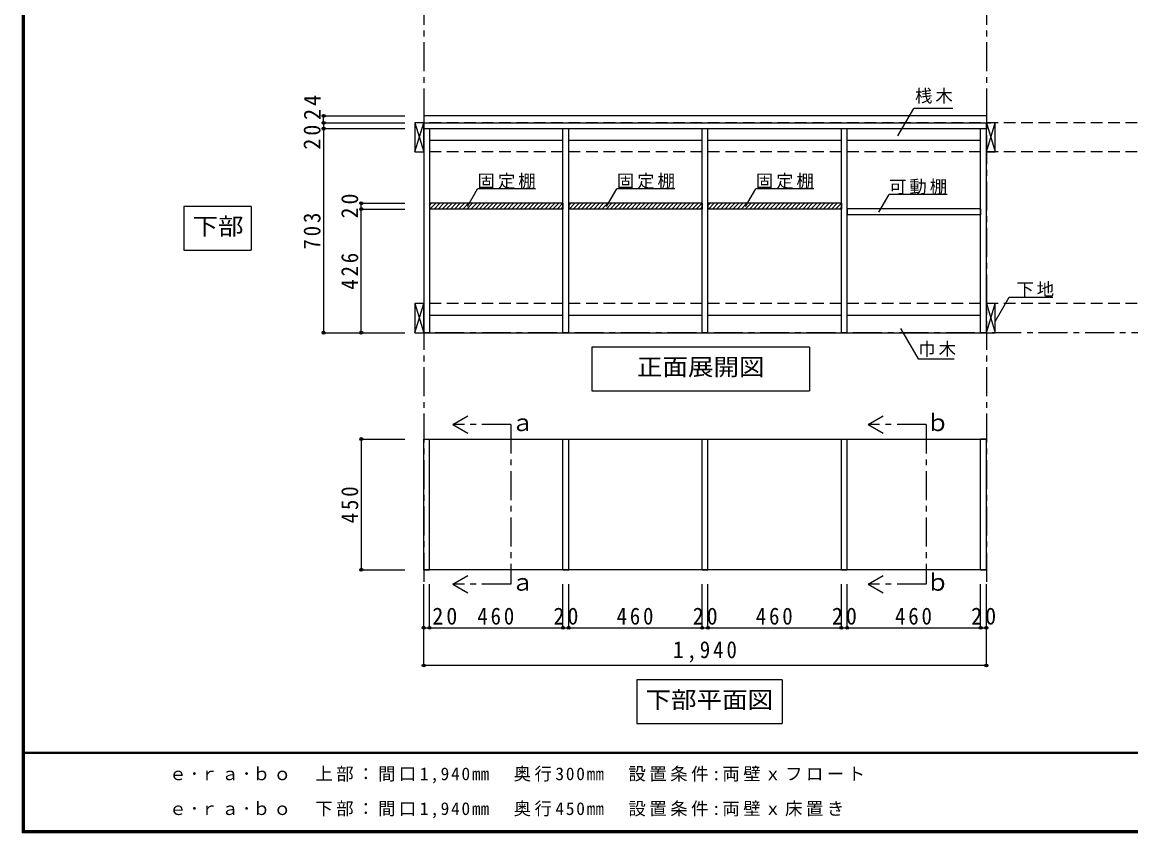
# Model space of a CAD drawing. Units: millimetres at full size, sheet at 1:20. Extents: x -3922 to 3878, y -2932 to 2722.
# Drawn here: x -3922 to -100, y -2864 to -71 of the extents above; entities that cross this region are included whole.
import ezdxf
from ezdxf.enums import TextEntityAlignment as Align

# ---------------------------------------------------------------- set-up
doc = ezdxf.new("R2010")
doc.units = ezdxf.units.MM
doc.header["$LTSCALE"] = 20
doc.header["$PDMODE"] = 32
doc.header["$PDSIZE"] = 10
doc.linetypes.add('CHAIN1', pattern=[8, 5, -1, 1, -1])
doc.linetypes.add('DASHED2', pattern=[3, 2, -1])
for name, color, linetype in [('0-2_本体', 2, 'Continuous'), ('0-3_固定棚', 3, 'Continuous'), ('0-4_可動棚', 3, 'Continuous'), ('0-5', 4, 'Continuous'), ('0-7_桟木・巾木', 7, 'Continuous'), ('0-8_引き出し', 3, 'Continuous'), ('0-9_他ｱｲﾃﾑ', 2, 'Continuous'), ('0-A_文字', 7, 'Continuous'), ('0-B_寸法', 4, 'Continuous'), ('0-C_ハッチ', 4, 'Continuous'), ('F-1_枠', 6, 'Continuous'), ('F-A_文字', 7, 'Continuous')]:
    doc.layers.add(name, color=color, linetype=linetype)
doc.styles.add('ＭＳ ゴシック', font='')
doc.styles.get('ＭＳ ゴシック').set_extended_font_data('MS Gothic')

msp = doc.modelspace()

# ---------------------------------------------------------------- linework, layer by layer
at = {"layer": '0-2_本体', "color": 3}
for p, q in [((-2537.87, -417.95), (-2537.87, -1140.95)), ((-2537.87, -417.95), (-582.87, -417.95)), ((-597.87, -1140.95), (-597.87, -417.95)), ((-2537.87, -437.95), (-597.87, -437.95)), ((-2517.87, -437.95), (-2517.87, -1140.95)), ((-2057.87, -1140.95), (-2057.87, -437.95)), ((-2037.87, -1140.95), (-2037.87, -437.95)), ((-1577.87, -1140.95), (-1577.87, -437.95)), ((-1557.87, -1140.95), (-1557.87, -437.95)), ((-1097.87, -1140.95), (-1097.87, -437.95)), ((-1077.87, -1140.95), (-1077.87, -437.95)), ((-617.87, -1140.95), (-617.87, -437.95)), ((-2537.87, -1140.95), (-597.87, -1140.95)), ((-597.87, -1957.71), (-2537.87, -1957.71))]:
    msp.add_line(p, q, dxfattribs=at)
at = {"layer": '0-2_本体'}
for p, q in [((-2537.87, -1957.71), (-2537.87, -1507.71)), ((-2537.87, -1507.71), (-2517.87, -1507.71)), ((-2517.87, -1957.71), (-2517.87, -1507.71)), ((-2037.87, -1957.71), (-2037.87, -1507.71)), ((-1557.87, -1957.71), (-1557.87, -1507.71)), ((-1077.87, -1957.71), (-1077.87, -1507.71)), ((-617.87, -1957.71), (-617.87, -1507.71)), ((-617.87, -1507.71), (-597.87, -1507.71)), ((-597.87, -1957.71), (-597.87, -1507.71)), ((-2537.87, -1957.71), (-2517.87, -1957.71)), ((-2057.87, -1957.71), (-2037.87, -1957.71)), ((-1577.87, -1957.71), (-1557.87, -1957.71)), ((-1097.87, -1957.71), (-1077.87, -1957.71)), ((-617.87, -1957.71), (-597.87, -1957.71))]:
    msp.add_line(p, q, dxfattribs=at)
for points in [[(-2057.87, -1957.71), (-2057.87, -1507.71), (-2037.87, -1507.71)], [(-1577.87, -1957.71), (-1577.87, -1507.71), (-1557.87, -1507.71)], [(-1097.87, -1957.71), (-1097.87, -1507.71), (-1077.87, -1507.71)]]:
    msp.add_lwpolyline(points, dxfattribs=at)
at = {"layer": '0-3_固定棚'}
for p, q in [((-2517.87, -694.95), (-2517.87, -714.95)), ((-2057.87, -694.95), (-2517.87, -694.95)), ((-2057.87, -714.95), (-2517.87, -714.95)), ((-2057.87, -694.95), (-2057.87, -714.95)), ((-2037.87, -694.95), (-2037.87, -714.95)), ((-1577.87, -694.95), (-2037.87, -694.95)), ((-1577.87, -714.95), (-2037.87, -714.95)), ((-1577.87, -694.95), (-1577.87, -714.95)), ((-1557.87, -694.95), (-1557.87, -714.95)), ((-1097.87, -694.95), (-1557.87, -694.95)), ((-1097.87, -714.95), (-1557.87, -714.95)), ((-1097.87, -694.95), (-1097.87, -714.95)), ((-1077.87, -714.45), (-1077.87, -734.45)), ((-617.87, -714.45), (-1077.87, -714.45)), ((-617.87, -714.45), (-617.87, -734.45)), ((-617.87, -734.45), (-1077.87, -734.45)), ((-2517.87, -1507.71), (-2057.87, -1507.71)), ((-597.87, -1507.71), (-617.87, -1507.71))]:
    msp.add_line(p, q, dxfattribs=at)
at = {"layer": '0-4_可動棚'}
msp.add_line((-2037.87, -1507.71), (-617.87, -1507.71), dxfattribs=at)
at = {"layer": '0-5'}
for p, q in [((-2037.87, -2157.71), (-2037.87, -2007.71)), ((-1577.87, -2157.71), (-1577.87, -2007.71)), ((-1557.87, -2157.71), (-1557.87, -2007.71)), ((-2037.87, -2157.71), (-1577.87, -2157.71)), ((-1577.87, -2157.71), (-1557.87, -2157.71))]:
    msp.add_line(p, q, dxfattribs=at)
at = {"layer": '0-5', "color": 7}
for p in [(-2037.87, -2157.71), (-1577.87, -2157.71), (-1557.87, -2157.71)]:
    msp.add_point(p, dxfattribs=at)
at = {"layer": '0-7_桟木・巾木'}
for p, q in [((-2517.87, -477.95), (-2057.87, -477.95)), ((-2037.87, -477.95), (-1577.87, -477.95)), ((-1557.87, -477.95), (-1097.87, -477.95)), ((-1077.87, -477.95), (-617.87, -477.95)), ((-2517.87, -1080.95), (-2057.87, -1080.95)), ((-2037.87, -1080.95), (-1577.87, -1080.95)), ((-1557.87, -1080.95), (-1097.87, -1080.95)), ((-1077.87, -1080.95), (-617.87, -1080.95))]:
    msp.add_line(p, q, dxfattribs=at)
at = {"layer": '0-8_引き出し'}
for p, q in [((-2567.87, -417.95), (-2567.87, -517.95)), ((-2537.87, -417.95), (-2567.87, -417.95)), ((-2537.87, -517.95), (-2537.87, -417.95)), ((-2567.87, -517.95), (-2537.87, -517.95)), ((-597.87, -517.95), (-567.87, -517.95)), ((-2567.87, -1040.95), (-2567.87, -1140.95)), ((-2537.87, -1040.95), (-2567.87, -1040.95)), ((-2537.87, -1140.95), (-2537.87, -1040.95)), ((-2567.87, -1140.95), (-2537.87, -1140.95)), ((-597.87, -1140.95), (-567.87, -1140.95))]:
    msp.add_line(p, q, dxfattribs=at)
at = {"layer": '0-8_引き出し', "color": 7}
for p, q in [((-2567.87, -517.95), (-2537.87, -417.95)), ((-2567.87, -417.95), (-2537.87, -517.95)), ((-597.87, -417.95), (-567.87, -517.95)), ((-597.87, -517.95), (-567.87, -417.95)), ((-2567.87, -1140.95), (-2537.87, -1040.95)), ((-2567.87, -1040.95), (-2537.87, -1140.95)), ((-597.87, -1040.95), (-567.87, -1140.95)), ((-597.87, -1140.95), (-567.87, -1040.95))]:
    msp.add_line(p, q, dxfattribs=at)
at = {"layer": '0-8_引き出し'}
for points in [[(-567.87, -517.95), (-567.87, -417.95), (-597.87, -417.95)], [(-567.87, -1140.95), (-567.87, -1040.95), (-597.87, -1040.95)]]:
    msp.add_lwpolyline(points, dxfattribs=at)
at = {"layer": '0-9_他ｱｲﾃﾑ'}
for p, q in [((-2537.87, -393.95), (-2537.87, -417.95)), ((-597.87, -393.95), (-2537.87, -393.95)), ((-597.87, -393.95), (-597.87, -417.95))]:
    msp.add_line(p, q, dxfattribs=at)
at = {"layer": '0-A_文字', "linetype": 'CHAIN1'}
for p, q in [((-2537.87, 1940.05), (-2537.87, -2007.71)), ((-597.87, 1940.05), (-597.87, -2007.71)), ((2562.13, -1140.95), (-2537.87, -1140.95)), ((-2237.18, -1457.71), (-2437.18, -1457.71)), ((-2237.18, -1457.71), (-2237.18, -2007.71)), ((-805.93, -1457.71), (-1005.93, -1457.71)), ((-805.93, -1457.71), (-805.93, -2007.71)), ((-2237.18, -2007.71), (-2437.18, -2007.71)), ((-805.93, -2007.71), (-1005.93, -2007.71))]:
    msp.add_line(p, q, dxfattribs=at)
at = {"layer": '0-A_文字'}
for p, q in [((-2387.06, -706.01), (-2352.04, -645.36)), ((-2152.04, -645.36), (-2352.04, -645.36)), ((-1907.06, -706.01), (-1872.04, -645.36)), ((-1672.04, -645.36), (-1872.04, -645.36)), ((-1428.06, -706.01), (-1393.04, -645.36)), ((-1193.04, -645.36), (-1393.04, -645.36)), ((-968.7, -725.51), (-933.68, -664.86)), ((-733.68, -664.86), (-933.68, -664.86)), ((-3364.69, -706.45), (-3364.69, -856.45)), ((-3132.87, -706.45), (-3364.69, -706.45)), ((-3132.87, -706.45), (-3132.87, -856.45)), ((-3364.69, -856.45), (-3132.87, -856.45)), ((-567.87, -1102.64), (-519.1, -1018.17)), ((-519.1, -1018.17), (-368.57, -1018.17)), ((-893.59, -1126.19), (-832.87, -1231.37)), ((-1207.87, -1190.95), (-1207.87, -1340.95)), ((-832.87, -1231.37), (-709.11, -1231.37)), ((-1957.87, -1340.95), (-1207.87, -1340.95)), ((-2437.18, -1457.71), (-2385.22, -1427.71)), ((-1005.93, -1457.71), (-953.97, -1427.71)), ((-2437.18, -1457.71), (-2385.22, -1487.71)), ((-1005.93, -1457.71), (-953.97, -1487.71)), ((-2437.18, -2007.71), (-2385.22, -1977.71)), ((-1005.93, -2007.71), (-953.97, -1977.71)), ((-2437.18, -2007.71), (-2385.22, -2037.71)), ((-1005.93, -2007.71), (-953.97, -2037.71)), ((-1302.27, -2337.71), (-1803.27, -2337.71)), ((-1803.27, -2337.71), (-1803.27, -2487.71)), ((-1302.27, -2337.71), (-1302.27, -2487.71)), ((-1803.27, -2487.71), (-1302.27, -2487.71))]:
    msp.add_line(p, q, dxfattribs=at)
msp.add_lwpolyline([(-1207.87, -1190.95), (-1957.87, -1190.95), (-1957.87, -1340.95)], dxfattribs=at)
at = {"layer": '0-B_寸法', "color": 7}
for p in [(-903.48, -463.03), (-714.07, -368.06)]:
    msp.add_line(p, (-848.65, -368.06), dxfattribs=at)
at = {"layer": '0-B_寸法'}
for p, q in [((-2882.87, -417.95), (-2882.87, -393.95)), ((-2882.87, -393.95), (-2602.87, -393.95)), ((-2882.87, -417.95), (-2882.87, -437.95)), ((-2882.87, -417.95), (-2602.87, -417.95)), ((-2882.87, -417.95), (-2602.87, -417.95)), ((-2882.87, -437.95), (-2602.87, -437.95)), ((-2882.87, -437.95), (-2882.87, -1140.95)), ((-2752.87, -714.95), (-2752.87, -694.95)), ((-2752.87, -694.95), (-2602.87, -694.95)), ((-2752.87, -1140.95), (-2752.87, -714.95)), ((-2752.87, -714.95), (-2602.87, -714.95)), ((-2882.87, -1140.95), (-2602.87, -1140.95)), ((-2752.87, -1140.95), (-2602.87, -1140.95)), ((-2752.87, -1507.71), (-2602.87, -1507.71)), ((-2752.87, -1507.71), (-2752.87, -1957.71)), ((-2752.87, -1957.71), (-2602.87, -1957.71)), ((-2537.87, -2157.71), (-2537.87, -2007.71)), ((-2517.87, -2157.71), (-2517.87, -2007.71)), ((-2057.87, -2157.71), (-2057.87, -2007.71)), ((-1557.87, -2157.71), (-1557.87, -2007.71)), ((-1097.87, -2157.71), (-1097.87, -2007.71)), ((-1077.87, -2157.71), (-1077.87, -2007.71)), ((-617.87, -2157.71), (-617.87, -2007.71)), ((-597.87, -2157.71), (-597.87, -2007.71)), ((-2537.87, -2157.71), (-2517.87, -2157.71)), ((-2537.87, -2287.71), (-2537.87, -2157.71)), ((-2517.87, -2157.71), (-2057.87, -2157.71)), ((-2057.87, -2157.71), (-2037.87, -2157.71)), ((-1557.87, -2157.71), (-1097.87, -2157.71)), ((-1097.87, -2157.71), (-1077.87, -2157.71)), ((-1077.87, -2157.71), (-617.87, -2157.71)), ((-617.87, -2157.71), (-597.87, -2157.71)), ((-597.87, -2287.71), (-597.87, -2157.71)), ((-597.87, -2287.71), (-2537.87, -2287.71))]:
    msp.add_line(p, q, dxfattribs=at)
at = {"layer": '0-B_寸法', "linetype": 'DASHED2'}
for p, q in [((2562.13, -417.95), (-2537.87, -417.95)), ((2562.13, -517.95), (-2537.87, -517.95)), ((2562.13, -1040.95), (-2537.87, -1040.95))]:
    msp.add_line(p, q, dxfattribs=at)
at = {"layer": '0-B_寸法', "color": 7}
for p in [(-2882.87, -393.95), (-2882.87, -417.95), (-2882.87, -437.95), (-2752.87, -694.95), (-2752.87, -714.95), (-2882.87, -1140.95), (-2752.87, -1140.95), (-2752.87, -1507.71), (-2752.87, -1957.71), (-2537.87, -2157.71), (-2517.87, -2157.71), (-2057.87, -2157.71), (-1557.87, -2157.71), (-1097.87, -2157.71), (-1077.87, -2157.71), (-617.87, -2157.71), (-597.87, -2157.71), (-2537.87, -2287.71), (-597.87, -2287.71)]:
    msp.add_point(p, dxfattribs=at)
at = {"layer": '0-C_ハッチ'}
for p, q in [((-2517.87, -702.26), (-2510.56, -694.95)), ((-2516.42, -714.95), (-2496.42, -694.95)), ((-2502.27, -714.95), (-2482.27, -694.95)), ((-2488.13, -714.95), (-2468.13, -694.95)), ((-2473.99, -714.95), (-2453.99, -694.95)), ((-2459.85, -714.95), (-2439.85, -694.95)), ((-2445.71, -714.95), (-2425.71, -694.95)), ((-2431.56, -714.95), (-2411.56, -694.95)), ((-2417.42, -714.95), (-2397.42, -694.95)), ((-2403.28, -714.95), (-2383.28, -694.95)), ((-2389.14, -714.95), (-2369.14, -694.95)), ((-2375, -714.95), (-2355, -694.95)), ((-2360.85, -714.95), (-2340.85, -694.95)), ((-2346.71, -714.95), (-2326.71, -694.95)), ((-2332.57, -714.95), (-2312.57, -694.95)), ((-2318.43, -714.95), (-2298.43, -694.95)), ((-2304.28, -714.95), (-2284.28, -694.95)), ((-2290.14, -714.95), (-2270.14, -694.95)), ((-2276, -714.95), (-2256, -694.95)), ((-2261.86, -714.95), (-2241.86, -694.95)), ((-2247.72, -714.95), (-2227.72, -694.95)), ((-2233.57, -714.95), (-2213.57, -694.95)), ((-2219.43, -714.95), (-2199.43, -694.95)), ((-2205.29, -714.95), (-2185.29, -694.95)), ((-2191.15, -714.95), (-2171.15, -694.95)), ((-2177.01, -714.95), (-2157.01, -694.95)), ((-2162.86, -714.95), (-2142.86, -694.95)), ((-2148.72, -714.95), (-2128.72, -694.95)), ((-2134.58, -714.95), (-2114.58, -694.95)), ((-2120.44, -714.95), (-2100.44, -694.95)), ((-2106.29, -714.95), (-2086.29, -694.95)), ((-2092.15, -714.95), (-2072.15, -694.95)), ((-2078.01, -714.95), (-2058.01, -694.95)), ((-2063.87, -714.95), (-2057.87, -708.95)), ((-2037.87, -702.26), (-2030.56, -694.95)), ((-2036.42, -714.95), (-2016.42, -694.95)), ((-2022.27, -714.95), (-2002.27, -694.95)), ((-2008.13, -714.95), (-1988.13, -694.95)), ((-1993.99, -714.95), (-1973.99, -694.95)), ((-1979.85, -714.95), (-1959.85, -694.95)), ((-1965.71, -714.95), (-1945.71, -694.95)), ((-1951.56, -714.95), (-1931.56, -694.95)), ((-1937.42, -714.95), (-1917.42, -694.95)), ((-1923.28, -714.95), (-1903.28, -694.95)), ((-1909.14, -714.95), (-1889.14, -694.95)), ((-1895, -714.95), (-1875, -694.95)), ((-1880.85, -714.95), (-1860.85, -694.95)), ((-1866.71, -714.95), (-1846.71, -694.95)), ((-1852.57, -714.95), (-1832.57, -694.95)), ((-1838.43, -714.95), (-1818.43, -694.95)), ((-1824.28, -714.95), (-1804.28, -694.95)), ((-1810.14, -714.95), (-1790.14, -694.95)), ((-1796, -714.95), (-1776, -694.95)), ((-1781.86, -714.95), (-1761.86, -694.95)), ((-1767.72, -714.95), (-1747.72, -694.95)), ((-1753.57, -714.95), (-1733.57, -694.95)), ((-1739.43, -714.95), (-1719.43, -694.95)), ((-1725.29, -714.95), (-1705.29, -694.95)), ((-1711.15, -714.95), (-1691.15, -694.95)), ((-1697.01, -714.95), (-1677.01, -694.95)), ((-1682.86, -714.95), (-1662.86, -694.95)), ((-1668.72, -714.95), (-1648.72, -694.95)), ((-1654.58, -714.95), (-1634.58, -694.95)), ((-1640.44, -714.95), (-1620.44, -694.95)), ((-1626.29, -714.95), (-1606.29, -694.95)), ((-1612.15, -714.95), (-1592.15, -694.95)), ((-1598.01, -714.95), (-1578.01, -694.95)), ((-1583.87, -714.95), (-1577.87, -708.95)), ((-1557.87, -702.26), (-1550.56, -694.95)), ((-1556.42, -714.95), (-1536.42, -694.95)), ((-1542.27, -714.95), (-1522.27, -694.95)), ((-1528.13, -714.95), (-1508.13, -694.95)), ((-1513.99, -714.95), (-1493.99, -694.95)), ((-1499.85, -714.95), (-1479.85, -694.95)), ((-1485.71, -714.95), (-1465.71, -694.95)), ((-1471.56, -714.95), (-1451.56, -694.95)), ((-1457.42, -714.95), (-1437.42, -694.95)), ((-1443.28, -714.95), (-1423.28, -694.95)), ((-1429.14, -714.95), (-1409.14, -694.95)), ((-1415, -714.95), (-1395, -694.95)), ((-1400.85, -714.95), (-1380.85, -694.95)), ((-1386.71, -714.95), (-1366.71, -694.95)), ((-1372.57, -714.95), (-1352.57, -694.95)), ((-1358.43, -714.95), (-1338.43, -694.95)), ((-1344.28, -714.95), (-1324.28, -694.95)), ((-1330.14, -714.95), (-1310.14, -694.95)), ((-1316, -714.95), (-1296, -694.95)), ((-1301.86, -714.95), (-1281.86, -694.95)), ((-1287.72, -714.95), (-1267.72, -694.95)), ((-1273.57, -714.95), (-1253.57, -694.95)), ((-1259.43, -714.95), (-1239.43, -694.95)), ((-1245.29, -714.95), (-1225.29, -694.95)), ((-1231.15, -714.95), (-1211.15, -694.95)), ((-1217.01, -714.95), (-1197.01, -694.95)), ((-1202.86, -714.95), (-1182.86, -694.95)), ((-1188.72, -714.95), (-1168.72, -694.95)), ((-1174.58, -714.95), (-1154.58, -694.95)), ((-1160.44, -714.95), (-1140.44, -694.95)), ((-1146.29, -714.95), (-1126.29, -694.95)), ((-1132.15, -714.95), (-1112.15, -694.95)), ((-1118.01, -714.95), (-1098.01, -694.95)), ((-1103.87, -714.95), (-1097.87, -708.95))]:
    msp.add_line(p, q, dxfattribs=at)
at = {"layer": 'F-1_枠'}
for p, q in [((-3922.03, 2722.29), (-3922.03, -2864.37)), ((-3918.7, 2722.29), (-3918.7, -2864.37)), ((-3915.36, 2722.29), (-3915.36, -2864.37)), ((3877.97, -2587.71), (-3922.03, -2587.71)), ((3877.97, -2591.04), (-3922.03, -2591.04)), ((3877.97, -2857.71), (-3922.03, -2857.71)), ((3877.97, -2861.04), (-3922.03, -2861.04)), ((3877.97, -2864.37), (-3922.03, -2864.37))]:
    msp.add_line(p, q, dxfattribs=at)

# ---------------------------------------------------------------- texts
at = {"layer": '0-5', "color": 7, "char_height": 58.65, "attachment_point": 7, "style": 'ＭＳ ゴシック'}
for s, insert in [('\\T1.27;\\W0.9;460', (-1872.87, -2147.71)), ('\\T1.27;\\W0.95;20', (-1610.37, -2147.71))]:
    msp.add_mtext(s, dxfattribs=dict(at, insert=insert))
at = {"layer": '0-A_文字', "style": 'ＭＳ ゴシック', "width": 1.1}
for s, p in [('下部', (-3334.69, -821.45)), ('正面展開図', (-1802.87, -1305.95)), ('下部平面図', (-1773.27, -2452.71))]:
    msp.add_text(s, height=58.65, dxfattribs=at).set_placement(p, align=Align.BOTTOM_LEFT)
at = {"layer": '0-A_文字', "style": 'ＭＳ ゴシック'}
for s, p in [('ａ', (-2237.18, -1497.71)), ('ｂ', (-805.93, -1497.71)), ('ａ', (-2237.18, -2047.71)), ('ｂ', (-805.93, -2047.71))]:
    msp.add_text(s, height=58.65, dxfattribs=at).set_placement(p, align=Align.BOTTOM_LEFT)
at = {"layer": '0-A_文字', "char_height": 43.99, "attachment_point": 7, "style": 'ＭＳ ゴシック'}
for s, insert in [('\\T1.17;固定棚', (-2352.04, -645.36)), ('\\T1.17;固定棚', (-1872.04, -645.36)), ('\\T1.17;固定棚', (-1393.04, -645.36)), ('\\T1.17;可動棚', (-933.68, -664.86)), ('\\T1.17;下地', (-494.59, -1018.17)), ('\\T1.17;巾木', (-832.87, -1224.25))]:
    msp.add_mtext(s, dxfattribs=dict(at, insert=insert))
at = {"layer": '0-B_寸法', "color": 7, "attachment_point": 7, "style": 'ＭＳ ゴシック'}
for s, insert, char_height in [('\\T1.17;桟木', (-844.07, -351.61), 43.99), ('\\T1.27;\\W0.95;20', (-2508.01, -2147.71), 58.65), ('\\T1.27;\\W0.9;460', (-2352.87, -2147.71), 58.65), ('\\T1.27;\\W0.95;20', (-2090.37, -2147.71), 58.65), ('\\T1.27;\\W0.9;460', (-1392.87, -2147.71), 58.65), ('\\T1.27;\\W0.95;20', (-1130.37, -2147.71), 58.65), ('\\T1.27;\\W0.9;460', (-912.87, -2147.71), 58.65), ('\\T1.27;\\W0.95;20', (-650.37, -2147.71), 58.65), ('\\T1.28;\\W0.9;1,940', (-1677.87, -2277.71), 58.65)]:
    msp.add_mtext(s, dxfattribs=dict(at, insert=insert, char_height=char_height))
at = {"layer": '0-B_寸法', "color": 7, "char_height": 58.65, "attachment_point": 7, "rotation": 90, "style": 'ＭＳ ゴシック'}
for s, insert in [('\\T1.27;\\W0.95;24', (-2892.87, -407.81)), ('\\T1.27;\\W0.95;20', (-2892.87, -510.23)), ('\\T1.27;\\W0.95;20', (-2762.87, -747.45)), ('\\T1.27;\\W0.9;703', (-2892.87, -854.45)), ('\\T1.27;\\W0.9;426', (-2762.87, -992.95)), ('\\T1.27;\\W0.9;450', (-2762.87, -1797.71))]:
    msp.add_mtext(s, dxfattribs=dict(at, insert=insert))
at = {"layer": 'F-A_文字', "char_height": 43.99, "attachment_point": 7, "style": 'ＭＳ ゴシック'}
for s, insert in [('\\T1.2;ｅ･ｒａ･ｂｏ\u3000上部：間口1,940㎜\u3000奥行300㎜\u3000設置条件:両壁ｘフロート', (-3415.36, -2694.37)), ('\\T1.2;ｅ･ｒａ･ｂｏ\u3000下部：間口1,940㎜\u3000奥行450㎜\u3000設置条件:両壁ｘ床置き', (-3415.36, -2814.37))]:
    msp.add_mtext(s, dxfattribs=dict(at, insert=insert))

doc.saveas('drawing.dxf')
